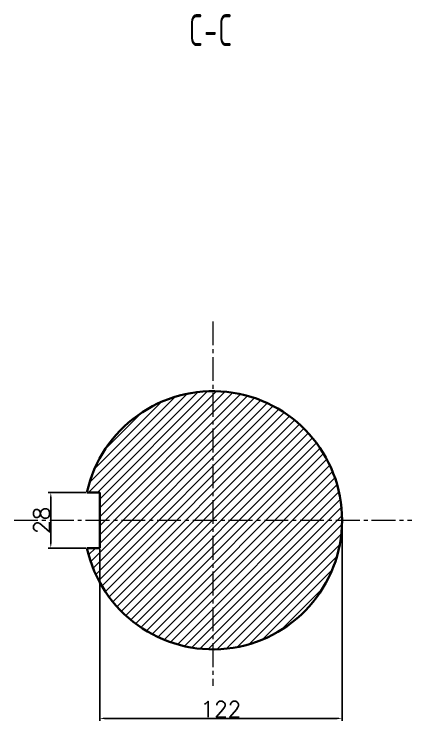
# Model space of a CAD drawing. Header units: millimetres. Extents: x -2378 to 2378, y -1682 to 1682.
# Drawn here: x -548.4 to -348.2, y -406 to -50.2 of the extents above; entities that cross this region are included whole.
import ezdxf

# ---------------------------------------------------------------- set-up
doc = ezdxf.new("R2010")
doc.units = ezdxf.units.MM
doc.header["$PDSIZE"] = -5
doc.linetypes.add('点画线', pattern=[18, 12, -2, 2, -2])
doc.layers.get('Defpoints').update_dxf_attribs({"lineweight": 18})
for name, color, linetype, lineweight in [('中心线层', 1, '点画线', 18), ('剖面线层', 4, 'Continuous', 18), ('尺寸线层', 3, 'Continuous', 18), ('粗实线层', 7, 'Continuous', 35), ('细实线层', 7, 'Continuous', 18)]:
    doc.layers.add(name, color=color, linetype=linetype, lineweight=lineweight)
doc.styles.get("Standard").update_dxf_attribs({"font": 'txt.shx'})
doc.styles.add('标准', font='isocp.shx', dxfattribs={"width": 0.667, "bigfont": 'gbcbig.shx'})
doc.dimstyles.new('ISO-25', dxfattribs={"dimtxt": 8, "dimasz": 2.5, "dimexe": 1.25, "dimexo": 0.625, "dimtad": 1, "dimtxsty": 'Standard', "dimcen": 2.5, "dimdle": 5, "dimadec": 0, "dimazin": 0, "dimtfac": 1, "dimtmove": 0, "dimatfit": 3, "dimfxl": 1, "dimarcsym": 0})

# ---------------------------------------------------------------- blocks, each defined once
blk = doc.blocks.new('*X84')
at = {"layer": 'Defpoints', "color": 0, "transparency": 16777216}
for p in [(-511.78, -290.96), (-529.98, -318.96), (-511.78, -318.96)]:
    blk.add_point(p, dxfattribs=at)
at = {"layer": '尺寸线层', "color": 0, "linetype": 'Continuous', "lineweight": -2, "transparency": 16777216}
for p, q in [((-512.41, -290.96), (-531.23, -290.96)), ((-529.98, -293.46), (-529.98, -316.46)), ((-512.41, -318.96), (-531.23, -318.96))]:
    blk.add_line(p, q, dxfattribs=at)
at = {"layer": '尺寸线层', "color": 0, "transparency": 16777216}
for points in [[(-530.39, -293.46), (-529.56, -293.46), (-529.98, -290.96)], [(-530.39, -316.46), (-529.56, -316.46), (-529.98, -318.96)]]:
    blk.add_solid(points, dxfattribs=at)
at = {"layer": '尺寸线层', "color": 0, "transparency": 16777216, "insert": (-534.6, -304.96), "char_height": 8, "width": 19.4286, "attachment_point": 5, "rotation": 90}
blk.add_mtext('\\A1;28', dxfattribs=at)
blk = doc.blocks.new('*X85')
at = {"layer": 'Defpoints', "color": 0, "transparency": 16777216}
for p in [(-383.31, -304.96), (-505.31, -318.96), (-383.31, -404.7)]:
    blk.add_point(p, dxfattribs=at)
at = {"layer": '尺寸线层', "color": 0, "linetype": 'Continuous', "lineweight": -2, "transparency": 16777216}
for p, q in [((-383.31, -305.58), (-383.31, -405.95)), ((-505.31, -319.58), (-505.31, -405.95)), ((-502.81, -404.7), (-385.81, -404.7))]:
    blk.add_line(p, q, dxfattribs=at)
at = {"layer": '尺寸线层', "color": 0, "transparency": 16777216}
for points in [[(-502.81, -404.28), (-502.81, -405.12), (-505.31, -404.7)], [(-385.81, -404.28), (-385.81, -405.12), (-383.31, -404.7)]]:
    blk.add_solid(points, dxfattribs=at)
at = {"layer": '尺寸线层', "color": 0, "transparency": 16777216, "insert": (-444.31, -400.08), "char_height": 8, "width": 27.4286, "attachment_point": 5}
blk.add_mtext('\\A1;122', dxfattribs=at)

msp = doc.modelspace()

# ---------------------------------------------------------------- hatches: boundary and pattern name
at = {"layer": '剖面线层'}
h = msp.add_hatch(dxfattribs=at)
h.set_pattern_fill('ANSI31', color=256, style=0, pattern_type=0)
edge = h.paths.add_edge_path(flags=0)
edge.add_arc((-448.309, -304.958), 65, 90.00001, 167.5619)
edge.add_line((-511.783, -290.958), (-505.309, -290.958))
edge.add_line((-505.309, -290.958), (-505.309, -304.958))
edge.add_line((-505.309, -304.958), (-448.309, -304.958))
edge.add_line((-448.309, -304.958), (-448.309, -239.958))
edge = h.paths.add_edge_path(flags=0)
edge.add_line((-448.309, -239.958), (-448.309, -304.958))
edge.add_line((-448.309, -304.958), (-383.309, -304.958))
edge.add_arc((-448.309, -304.958), 65, 360, 450)
edge = h.paths.add_edge_path(flags=0)
edge.add_line((-383.309, -304.958), (-448.309, -304.958))
edge.add_line((-448.309, -304.958), (-448.309, -369.958))
edge.add_arc((-448.309, -304.958), 65, 270, 360)
edge = h.paths.add_edge_path(flags=0)
edge.add_line((-448.309, -304.958), (-505.309, -304.958))
edge.add_line((-505.309, -304.958), (-505.309, -318.958))
edge.add_line((-505.309, -318.958), (-511.783, -318.958))
edge.add_arc((-448.309, -304.958), 65, 192.4381, 269.99999)
edge.add_line((-448.309, -369.958), (-448.309, -304.958))

# ---------------------------------------------------------------- linework, layer by layer
at = {"layer": '中心线层'}
for p, q in [((-448.309, -204.835), (-448.309, -388.257)), ((-548.432, -304.958), (-348.186, -304.958))]:
    msp.add_line(p, q, dxfattribs=at)
at = {"layer": '粗实线层'}
for p, q in [((-511.783, -290.958), (-505.309, -290.958)), ((-505.309, -304.958), (-505.309, -290.958)), ((-505.309, -304.958), (-505.309, -318.958)), ((-511.783, -318.958), (-505.309, -318.958))]:
    msp.add_line(p, q, dxfattribs=at)
msp.add_arc((-448.309, -304.958), 65, 192.43809, 167.56191, dxfattribs=at)

# ---------------------------------------------------------------- texts
at = {"layer": '细实线层', "insert": (-460.355, -50.22), "char_height": 16, "width": 156.1277, "attachment_point": 1, "line_spacing_factor": 1.15057, "style": '标准'}
msp.add_mtext('\\T1.1;C-C', dxfattribs=at)

# ---------------------------------------------------------------- dimensions: what is measured, and where the dimension line sits
at = {"layer": '尺寸线层'}
dim = msp.add_linear_dim(base=(-529.976, -318.958), p1=(-511.783, -290.958), p2=(-511.783, -318.958), angle=90, dimstyle='ISO-25', override={"dimsah": 1, "dimtolj": 1, "dimtzin": 8}, dxfattribs=at)
dim.commit()
dim.dimension.update_dxf_attribs({"geometry": '*X84', "text_midpoint": (-534.601, -304.958)})
dim = msp.add_linear_dim(base=(-383.309, -404.701), p1=(-505.309, -318.958), p2=(-383.309, -304.958), dimstyle='ISO-25', override={"dimsah": 1, "dimtolj": 1, "dimtzin": 8}, dxfattribs=at)
dim.commit()
dim.dimension.update_dxf_attribs({"geometry": '*X85', "text_midpoint": (-444.309, -400.076)})

doc.saveas('drawing.dxf')
